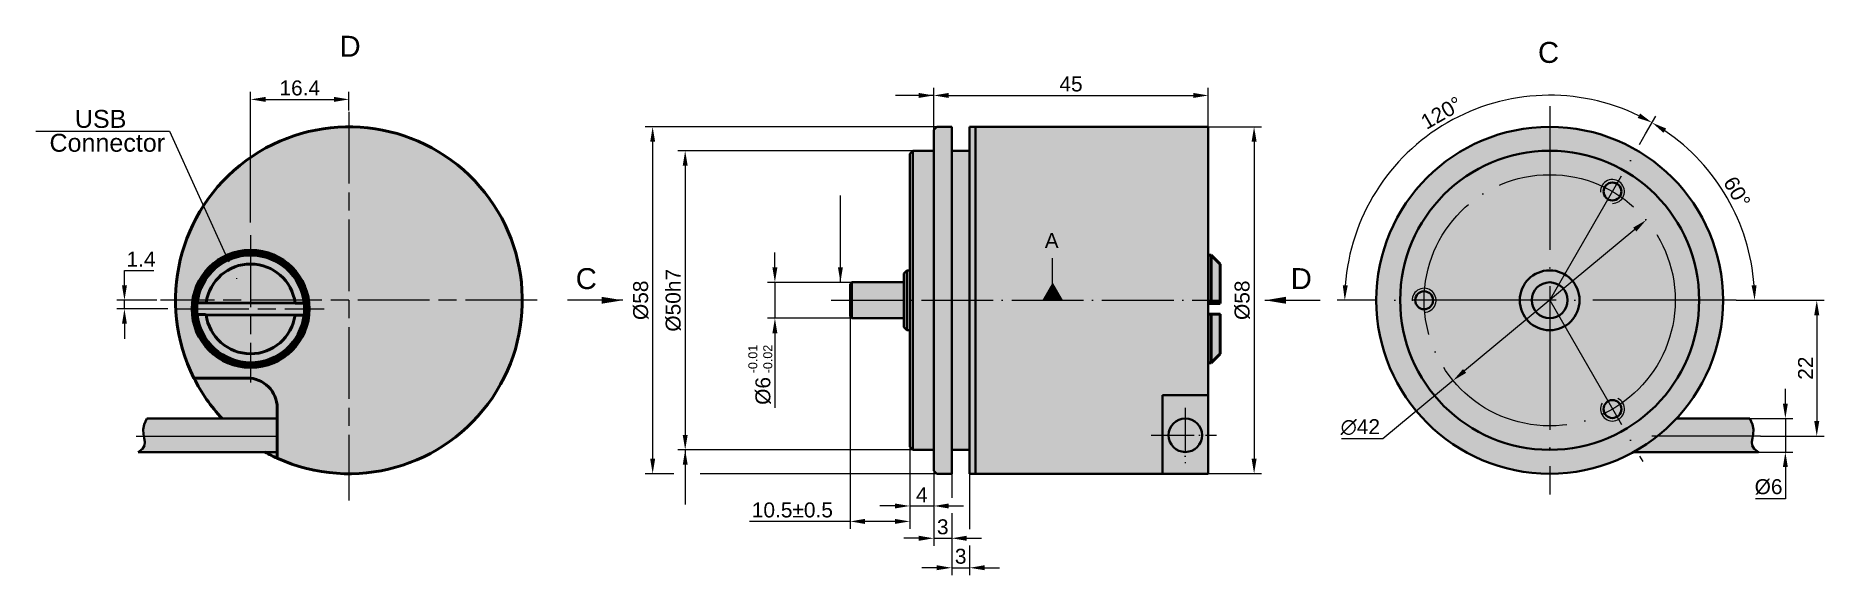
# Model space of a CAD drawing. Header units: millimetres. Extents: x -106 to 193, y 406 to 496.
import ezdxf

# ---------------------------------------------------------------- set-up
doc = ezdxf.new("R2010")
doc.units = ezdxf.units.MM
doc.linetypes.add('ACAD_ISO04W100', pattern=[30, 24, -3, 0, -3])
doc.linetypes.add('CHAIN', pattern=[0.7087, 0.4724, -0.0591, 0.1181, -0.0591])
for name, color, linetype, lineweight in [('asys', 7, 'ACAD_ISO04W100', 20), ('Center Mark (ISO)', 7, 'Continuous', 25), ('konturas', 7, 'Continuous', 40), ('matmenys', 7, 'Continuous', 20), ('pl. linija', 7, 'Continuous', 25), ('Symbol (ISO)', 7, 'Continuous', 25), ('Visible (ISO)', 7, 'Continuous', 50)]:
    doc.layers.add(name, color=color, linetype=linetype, lineweight=lineweight)
doc.styles.get("Standard").update_dxf_attribs({"font": 'arial.ttf', "height": 2.5})
doc.styles.add('style1', font='ARIALUNI.TTF', dxfattribs={"height": 3})
doc.dimstyles.new('ISO-25', dxfattribs={"dimtxt": 3.5, "dimasz": 4, "dimexe": 1.25, "dimexo": 0, "dimtad": 1, "dimlfac": 0.25, "dimdsep": 46, "dimtxsty": 'Standard', "dimcen": 2.5, "dimadec": 0, "dimazin": 0, "dimtfac": 1, "dimtmove": 0, "dimatfit": 2, "dimfxl": 1.25, "dimarcsym": 0})

# ---------------------------------------------------------------- blocks, each defined once
blk = doc.blocks.new('*D4')
at = {"layer": 'Defpoints', "color": 0, "transparency": 16777216}
for p in [(90.21, 486.18), (44.29, 480.43), (90.21, 480.43)]:
    blk.add_point(p, dxfattribs=at)
at = {"layer": 'matmenys', "color": 0, "lineweight": -2, "transparency": 16777216}
for p, q in [((44.29, 480.43), (44.29, 487.43)), ((46.79, 486.18), (87.71, 486.18)), ((90.21, 480.43), (90.21, 487.43))]:
    blk.add_line(p, q, dxfattribs=at)
at = {"layer": 'matmenys', "color": 0, "transparency": 16777216}
for points in [[(46.79, 486.6), (46.79, 485.76), (44.29, 486.18)], [(87.71, 486.6), (87.71, 485.76), (90.21, 486.18)]]:
    blk.add_solid(points, dxfattribs=at)
at = {"layer": 'matmenys', "color": 0, "transparency": 16777216, "insert": (67.25, 488.08), "char_height": 2.5, "attachment_point": 5}
blk.add_mtext('45', dxfattribs=at)
blk = doc.blocks.new('*D5')
at = {"layer": 'Defpoints', "color": 0, "transparency": 16777216}
for p in [(90.21, 480.93), (90.21, 422.95), (97.87, 422.95)]:
    blk.add_point(p, dxfattribs=at)
at = {"layer": 'matmenys', "color": 0, "lineweight": -2, "transparency": 16777216}
for p, q in [((90.21, 480.93), (99.12, 480.93)), ((97.87, 478.43), (97.87, 425.45)), ((90.21, 422.95), (99.12, 422.95))]:
    blk.add_line(p, q, dxfattribs=at)
at = {"layer": 'matmenys', "color": 0, "transparency": 16777216}
for points in [[(97.45, 478.43), (98.29, 478.43), (97.87, 480.93)], [(97.45, 425.45), (98.29, 425.45), (97.87, 422.95)]]:
    blk.add_solid(points, dxfattribs=at)
at = {"layer": 'matmenys', "color": 0, "transparency": 16777216, "insert": (95.9, 451.94), "char_height": 2.5, "attachment_point": 5, "rotation": 90}
blk.add_mtext('%%C58', dxfattribs=at)
blk = doc.blocks.new('*D6')
at = {"layer": 'Defpoints', "color": 0, "transparency": 16777216}
for p in [(180.8, 432.15), (186.73, 432.15), (182.21, 426.55)]:
    blk.add_point(p, dxfattribs=at)
at = {"layer": 'matmenys', "color": 0, "lineweight": -2, "transparency": 16777216}
for p, q in [((186.73, 434.65), (186.73, 437.15)), ((180.8, 432.15), (187.98, 432.15)), ((186.73, 432.15), (186.73, 426.55)), ((182.21, 426.55), (187.98, 426.55)), ((186.73, 424.05), (186.73, 418.75)), ((186.73, 418.75), (181.74, 418.75))]:
    blk.add_line(p, q, dxfattribs=at)
at = {"layer": 'matmenys', "color": 0, "transparency": 16777216}
for points in [[(186.31, 434.65), (187.14, 434.65), (186.73, 432.15)], [(186.31, 424.05), (187.14, 424.05), (186.73, 426.55)]]:
    blk.add_solid(points, dxfattribs=at)
at = {"layer": 'matmenys', "color": 0, "transparency": 16777216, "insert": (183.92, 420.72), "char_height": 2.5, "attachment_point": 5}
blk.add_mtext('%%C6', dxfattribs=at)
blk = doc.blocks.new('*D10')
at = {"layer": 'Defpoints', "color": 0, "transparency": 16777216}
for p in [(30.59, 454.93), (17.72, 448.93), (30.59, 448.93)]:
    blk.add_point(p, dxfattribs=at)
at = {"layer": 'matmenys', "color": 0, "lineweight": -2, "transparency": 16777216}
for p, q in [((17.72, 457.43), (17.72, 459.93)), ((30.59, 454.93), (16.47, 454.93)), ((17.72, 454.93), (17.72, 448.93)), ((30.59, 448.93), (16.47, 448.93)), ((17.72, 446.43), (17.72, 433.97))]:
    blk.add_line(p, q, dxfattribs=at)
at = {"layer": 'matmenys', "color": 0, "transparency": 16777216}
for points in [[(17.3, 457.43), (18.13, 457.43), (17.72, 454.93)], [(17.3, 446.43), (18.13, 446.43), (17.72, 448.93)]]:
    blk.add_solid(points, dxfattribs=at)
at = {"layer": 'matmenys', "color": 0, "transparency": 16777216, "insert": (15.75, 436.78), "char_height": 2.5, "attachment_point": 5, "rotation": 90}
blk.add_mtext('%%C6', dxfattribs=at)
blk = doc.blocks.new('*D11')
at = {"layer": 'Defpoints', "color": 0, "transparency": 16777216}
for p in [(40.79, 476.93), (2.71, 426.93), (40.79, 426.93)]:
    blk.add_point(p, dxfattribs=at)
at = {"layer": 'matmenys', "color": 0, "lineweight": -2, "transparency": 16777216}
for p, q in [((40.79, 476.93), (1.46, 476.93)), ((2.71, 474.43), (2.71, 429.43)), ((40.79, 426.93), (1.46, 426.93))]:
    blk.add_line(p, q, dxfattribs=at)
at = {"layer": 'matmenys', "color": 0, "transparency": 16777216}
for points in [[(2.3, 474.43), (3.13, 474.43), (2.71, 476.93)], [(2.3, 429.43), (3.13, 429.43), (2.71, 426.93)]]:
    blk.add_solid(points, dxfattribs=at)
at = {"layer": 'matmenys', "color": 0, "transparency": 16777216, "insert": (0.74, 451.93), "char_height": 2.5, "attachment_point": 5, "rotation": 90}
blk.add_mtext('%%C50h7', dxfattribs=at)
blk = doc.blocks.new('*D7')
at = {"layer": 'Defpoints', "color": 0, "transparency": 16777216}
for p in [(4.3, 480.93), (-2.73, 422.93), (0.8, 422.93)]:
    blk.add_point(p, dxfattribs=at)
at = {"layer": 'matmenys', "color": 0, "lineweight": -2, "transparency": 16777216}
for p, q in [((4.3, 480.93), (-3.98, 480.93)), ((-2.73, 478.43), (-2.73, 425.43)), ((0.8, 422.93), (-3.98, 422.93))]:
    blk.add_line(p, q, dxfattribs=at)
at = {"layer": 'matmenys', "color": 0, "transparency": 16777216}
for points in [[(-3.14, 478.43), (-2.31, 478.43), (-2.73, 480.93)], [(-3.14, 425.43), (-2.31, 425.43), (-2.73, 422.93)]]:
    blk.add_solid(points, dxfattribs=at)
at = {"layer": 'matmenys', "color": 0, "transparency": 16777216, "insert": (-4.7, 451.93), "char_height": 2.5, "attachment_point": 5, "rotation": 90}
blk.add_mtext('%%C58', dxfattribs=at)
blk = doc.blocks.new('*D12')
at = {"layer": 'Defpoints', "color": 0, "transparency": 16777216}
for p in [(30.29, 449.23), (40.29, 427.43), (40.29, 414.96)]:
    blk.add_point(p, dxfattribs=at)
at = {"layer": 'matmenys', "color": 0, "lineweight": -2, "transparency": 16777216}
for p, q in [((30.29, 449.23), (30.29, 413.71)), ((40.29, 427.43), (40.29, 413.71)), ((30.29, 414.96), (13.49, 414.96)), ((37.79, 414.96), (32.79, 414.96))]:
    blk.add_line(p, q, dxfattribs=at)
at = {"layer": 'matmenys', "color": 0, "transparency": 16777216}
for points in [[(32.79, 415.38), (32.79, 414.54), (30.29, 414.96)], [(37.79, 415.38), (37.79, 414.54), (40.29, 414.96)]]:
    blk.add_solid(points, dxfattribs=at)
at = {"layer": 'matmenys', "color": 0, "transparency": 16777216, "insert": (20.64, 416.86), "char_height": 2.5, "attachment_point": 5}
blk.add_mtext('10.5%%P0.5', dxfattribs=at)
blk = doc.blocks.new('*D13')
at = {"layer": 'Defpoints', "color": 0, "transparency": 16777216}
for p in [(40.29, 427.43), (44.29, 426.93), (44.29, 417.54)]:
    blk.add_point(p, dxfattribs=at)
at = {"layer": 'matmenys', "color": 0, "lineweight": -2, "transparency": 16777216}
for p, q in [((40.29, 427.43), (40.29, 416.29)), ((44.29, 426.93), (44.29, 416.29)), ((37.79, 417.54), (35.29, 417.54)), ((40.29, 417.54), (44.29, 417.54)), ((46.79, 417.54), (49.29, 417.54))]:
    blk.add_line(p, q, dxfattribs=at)
at = {"layer": 'matmenys', "color": 0, "transparency": 16777216}
for points in [[(37.79, 417.96), (37.79, 417.13), (40.29, 417.54)], [(46.79, 417.96), (46.79, 417.13), (44.29, 417.54)]]:
    blk.add_solid(points, dxfattribs=at)
at = {"layer": 'matmenys', "color": 0, "transparency": 16777216, "insert": (42.29, 419.42), "char_height": 2.5, "attachment_point": 5}
blk.add_mtext('4', dxfattribs=at)
blk = doc.blocks.new('*D8')
at = {"layer": 'Defpoints', "color": 0, "transparency": 16777216}
for p in [(44.29, 423.99), (47.29, 416.32), (47.29, 412.14)]:
    blk.add_point(p, dxfattribs=at)
at = {"layer": 'matmenys', "color": 0, "lineweight": -2, "transparency": 16777216}
for p, q in [((44.29, 423.99), (44.29, 410.89)), ((47.29, 416.32), (47.29, 410.89)), ((41.79, 412.14), (39.29, 412.14)), ((44.29, 412.14), (47.29, 412.14)), ((49.79, 412.14), (52.29, 412.14))]:
    blk.add_line(p, q, dxfattribs=at)
at = {"layer": 'matmenys', "color": 0, "transparency": 16777216}
for points in [[(41.79, 412.56), (41.79, 411.72), (44.29, 412.14)], [(49.79, 412.56), (49.79, 411.72), (47.29, 412.14)]]:
    blk.add_solid(points, dxfattribs=at)
at = {"layer": 'matmenys', "color": 0, "transparency": 16777216, "insert": (45.79, 414.04), "char_height": 2.5, "attachment_point": 5}
blk.add_mtext('3', dxfattribs=at)
blk = doc.blocks.new('*D9')
at = {"layer": 'Defpoints', "color": 0, "transparency": 16777216}
for p in [(47.29, 416.32), (50.29, 410.95), (50.29, 407.21)]:
    blk.add_point(p, dxfattribs=at)
at = {"layer": 'matmenys', "color": 0, "lineweight": -2, "transparency": 16777216}
for p, q in [((47.29, 416.32), (47.29, 405.96)), ((50.29, 410.95), (50.29, 405.96)), ((44.79, 407.21), (42.29, 407.21)), ((47.29, 407.21), (50.29, 407.21)), ((52.79, 407.21), (55.29, 407.21))]:
    blk.add_line(p, q, dxfattribs=at)
at = {"layer": 'matmenys', "color": 0, "transparency": 16777216}
for points in [[(44.79, 407.63), (44.79, 406.8), (47.29, 407.21)], [(52.79, 407.63), (52.79, 406.8), (50.29, 407.21)]]:
    blk.add_solid(points, dxfattribs=at)
at = {"layer": 'matmenys', "color": 0, "transparency": 16777216, "insert": (48.79, 409.12), "char_height": 2.5, "attachment_point": 5}
blk.add_mtext('3', dxfattribs=at)
blk = doc.blocks.new('*D14')
at = {"layer": 'Defpoints', "color": 0, "transparency": 16777216}
for p in [(178.51, 451.93), (182.59, 429.23), (191.98, 429.23)]:
    blk.add_point(p, dxfattribs=at)
at = {"layer": 'matmenys', "color": 0, "lineweight": -2, "transparency": 16777216}
for p, q in [((178.51, 451.93), (193.23, 451.93)), ((191.98, 449.43), (191.98, 431.73)), ((182.59, 429.23), (193.23, 429.23))]:
    blk.add_line(p, q, dxfattribs=at)
at = {"layer": 'matmenys', "color": 0, "transparency": 16777216}
for points in [[(191.56, 449.43), (192.4, 449.43), (191.98, 451.93)], [(191.56, 431.73), (192.4, 431.73), (191.98, 429.23)]]:
    blk.add_solid(points, dxfattribs=at)
at = {"layer": 'matmenys', "color": 0, "transparency": 16777216, "insert": (190.1, 440.58), "char_height": 2.5, "attachment_point": 5, "rotation": 90}
blk.add_mtext('22', dxfattribs=at)
blk = doc.blocks.new('*D15')
at = {"layer": 'Defpoints', "color": 0, "transparency": 16777216}
for p in [(163.36, 479.74), (179.52, 463.66), (114.99, 451.93), (147.31, 451.93), (178.51, 451.93)]:
    blk.add_point(p, dxfattribs=at)
at = {"layer": 'matmenys', "color": 0, "lineweight": -2, "transparency": 16777216}
for p, q in [((163.36, 479.74), (165.07, 482.7)), ((178.51, 451.93), (182.84, 451.93))]:
    blk.add_line(p, q, dxfattribs=at)
blk.add_arc((147.31, 451.93), 34.28, 4.1795, 55.8205, dxfattribs=at)
at = {"layer": 'matmenys', "color": 0, "transparency": 16777216}
for points in [[(166.34, 479.94), (166.79, 480.65), (164.45, 481.62)], [(181.91, 454.45), (181.08, 454.42), (181.59, 451.93)]]:
    blk.add_solid(points, dxfattribs=at)
at = {"layer": 'matmenys', "color": 0, "transparency": 16777216, "insert": (178.64, 470.02), "char_height": 2.5, "attachment_point": 5, "rotation": 300}
blk.add_mtext('60°', dxfattribs=at)
blk = doc.blocks.new('*D16')
at = {"layer": 'Defpoints', "color": 0, "transparency": 16777216}
for p in [(141.35, 485.69), (163.36, 479.74), (114.99, 451.93), (147.31, 451.93), (178.51, 451.93)]:
    blk.add_point(p, dxfattribs=at)
at = {"layer": 'matmenys', "color": 0, "lineweight": -2, "transparency": 16777216}
for p, q in [((163.36, 479.74), (165.07, 482.7)), ((114.99, 451.93), (111.78, 451.93))]:
    blk.add_line(p, q, dxfattribs=at)
blk.add_arc((147.31, 451.93), 34.28, 64.1795, 175.8205, dxfattribs=at)
at = {"layer": 'matmenys', "color": 0, "transparency": 16777216}
for points in [[(162.43, 483.16), (162.04, 482.42), (164.45, 481.62)], [(113.54, 454.42), (112.7, 454.45), (113.03, 451.93)]]:
    blk.add_solid(points, dxfattribs=at)
at = {"layer": 'matmenys', "color": 0, "transparency": 16777216, "insert": (129.22, 483.27), "char_height": 2.5, "attachment_point": 5, "rotation": 30}
blk.add_mtext('120°', dxfattribs=at)
blk = doc.blocks.new('*D17')
at = {"layer": 'Defpoints', "color": 0, "transparency": 16777216}
for p in [(163.46, 465.35), (131.15, 438.51)]:
    blk.add_point(p, dxfattribs=at)
at = {"layer": 'matmenys', "color": 0, "lineweight": -2, "transparency": 16777216}
for p, q in [((161.54, 463.76), (133.08, 440.11)), ((131.15, 438.51), (119.41, 428.75)), ((119.41, 428.75), (112.51, 428.75))]:
    blk.add_line(p, q, dxfattribs=at)
at = {"layer": 'matmenys', "color": 0, "transparency": 16777216}
for points in [[(161.27, 464.08), (161.8, 463.43), (163.46, 465.35)], [(132.81, 440.43), (133.34, 439.79), (131.15, 438.51)]]:
    blk.add_solid(points, dxfattribs=at)
at = {"layer": 'matmenys', "color": 0, "transparency": 16777216, "insert": (115.64, 430.72), "char_height": 2.5, "attachment_point": 5}
blk.add_mtext('∅42', dxfattribs=at)
blk = doc.blocks.new('*D69')
at = {"layer": 'Defpoints', "color": 0, "transparency": 16777216}
for p in [(-91.08, 451.93), (-85.67, 451.93), (-83.84, 450.5)]:
    blk.add_point(p, dxfattribs=at)
at = {"layer": 'matmenys', "color": 0, "lineweight": -2, "transparency": 16777216}
for p, q in [((-91.08, 454.43), (-91.08, 456.93)), ((-91.08, 456.93), (-86.15, 456.93)), ((-85.67, 451.93), (-92.33, 451.93)), ((-91.08, 450.5), (-91.08, 451.93)), ((-83.84, 450.5), (-92.33, 450.5)), ((-91.08, 448), (-91.08, 445.5))]:
    blk.add_line(p, q, dxfattribs=at)
at = {"layer": 'matmenys', "color": 0, "transparency": 16777216}
for points in [[(-91.49, 454.43), (-90.66, 454.43), (-91.08, 451.93)], [(-91.49, 448), (-90.66, 448), (-91.08, 450.5)]]:
    blk.add_solid(points, dxfattribs=at)
at = {"layer": 'matmenys', "color": 0, "transparency": 16777216, "insert": (-88.3, 458.81), "char_height": 2.5, "attachment_point": 5}
blk.add_mtext('1.4', dxfattribs=at)
blk = doc.blocks.new('*D70')
at = {"layer": 'Defpoints', "color": 0, "transparency": 16777216}
for p in [(-53.53, 485.52), (-53.53, 483.65), (-69.97, 464.96)]:
    blk.add_point(p, dxfattribs=at)
at = {"layer": 'matmenys', "color": 0, "lineweight": -2, "transparency": 16777216}
for p, q in [((-69.97, 464.96), (-69.97, 486.77)), ((-67.47, 485.52), (-56.03, 485.52)), ((-53.53, 483.65), (-53.53, 486.77))]:
    blk.add_line(p, q, dxfattribs=at)
at = {"layer": 'matmenys', "color": 0, "transparency": 16777216}
for points in [[(-67.47, 485.94), (-67.47, 485.1), (-69.97, 485.52)], [(-56.03, 485.94), (-56.03, 485.1), (-53.53, 485.52)]]:
    blk.add_solid(points, dxfattribs=at)
at = {"layer": 'matmenys', "color": 0, "transparency": 16777216, "insert": (-61.75, 487.42), "char_height": 2.5, "attachment_point": 5}
blk.add_mtext('16.4', dxfattribs=at)

msp = doc.modelspace()

# ---------------------------------------------------------------- hatches: boundary and pattern name
at = {"layer": 'matmenys', "true_color": 0xd9dada}
h = msp.add_hatch(color=254, dxfattribs=at)
h.dxf.hatch_style = 1
edge = h.paths.add_edge_path()
edge.add_arc((-53.532, 451.933), 29, 0, 360)
at = {"layer": 'matmenys', "true_color": 0xebecec}
h = msp.add_hatch(color=7, dxfattribs=at)
h.dxf.hatch_style = 1
h.paths.add_polyline_path([(44.29, 476.933), (40.79, 476.933), (40.79, 451.933), (44.29, 451.933)])
h.paths.add_polyline_path([(44.29, 451.933), (40.79, 451.933), (40.79, 426.933), (44.29, 426.933)])
h.paths.add_polyline_path([(47.29, 451.933), (44.29, 451.933), (44.29, 426.933), (44.29, 423.433), (44.79, 422.933), (47.29, 422.933), (47.29, 426.933)])
h.paths.add_polyline_path([(47.29, 480.933), (44.79, 480.933), (44.29, 480.433), (44.29, 451.933), (47.29, 451.933)])
h.paths.add_polyline_path([(50.29, 476.933), (47.29, 476.933), (47.29, 451.933), (50.29, 451.933)])
h.paths.add_polyline_path([(50.29, 451.933), (47.29, 451.933), (47.29, 426.933), (50.29, 426.933)])
h.paths.add_polyline_path([(51.29, 451.933), (50.29, 451.933), (50.29, 426.933), (50.29, 422.933), (51.29, 422.933)])
h.paths.add_polyline_path([(51.29, 480.933), (50.29, 480.933), (50.29, 451.933), (51.29, 451.933)])
at = {"layer": 'matmenys', "true_color": 0xd9dada}
h = msp.add_hatch(color=254, dxfattribs=at)
h.dxf.hatch_style = 1
h.paths.add_polyline_path([(90.211, 422.943), (90.211, 451.933), (51.29, 451.933), (51.29, 422.933)])
h.paths.add_polyline_path([(90.211, 451.933), (90.211, 480.933), (51.29, 480.933), (51.29, 451.933)])
h = msp.add_hatch(color=254, dxfattribs=at)
h.dxf.hatch_style = 1
h.paths.add_polyline_path([(90.211, 480.774), (87.827, 476.889, -0.2608049), (89.162, 474.503), (90.211, 474.503)])
at = {"layer": 'matmenys', "true_color": 0xebecec}
h = msp.add_hatch(color=7, dxfattribs=at)
h.dxf.hatch_style = 1
edge = h.paths.add_edge_path()
edge.add_arc((147.308, 451.933), 29, 0, 360)
h = msp.add_hatch(color=7, dxfattribs=at)
h.dxf.hatch_style = 1
h.paths.add_polyline_path([(30.59, 451.933), (30.29, 451.933), (30.29, 449.233), (30.59, 448.933)])
h.paths.add_polyline_path([(30.59, 454.933), (30.29, 454.633), (30.29, 451.933), (30.59, 451.933)])
h.paths.add_polyline_path([(39.29, 454.933), (30.59, 454.933), (30.59, 451.933), (39.29, 451.933)])
h.paths.add_polyline_path([(39.29, 451.933), (30.59, 451.933), (30.59, 448.933), (39.29, 448.933)])
h.paths.add_polyline_path([(39.79, 456.933), (39.29, 456.433), (39.29, 451.933), (39.79, 451.933)])
h.paths.add_polyline_path([(39.79, 451.933), (39.29, 451.933), (39.29, 448.933), (39.29, 447.433), (39.79, 446.933)])
h.paths.add_polyline_path([(40.29, 456.933), (39.79, 456.933), (39.79, 451.933), (40.29, 451.933)])
h.paths.add_polyline_path([(40.29, 451.933), (39.79, 451.933), (39.79, 446.933), (40.29, 446.933)])
h.paths.add_polyline_path([(40.79, 476.933), (40.29, 476.433), (40.29, 451.933), (40.79, 451.933)])
h.paths.add_polyline_path([(40.79, 451.933), (40.29, 451.933), (40.29, 427.433), (40.79, 426.933)])
at = {"layer": 'matmenys', "true_color": 0xd9dada}
h = msp.add_hatch(color=254, dxfattribs=at)
h.dxf.hatch_style = 1
edge = h.paths.add_edge_path()
edge.add_arc((-69.969, 450.495), 9.8, 30.76659, 390.76659)
h = msp.add_hatch(color=254, dxfattribs=at)
h.dxf.hatch_style = 1
edge = h.paths.add_edge_path()
edge.add_line((92.211, 457.995), (90.711, 459.495))
edge.add_line((90.711, 459.495), (90.711, 451.617))
edge.add_spline(control_points=[(90.711, 451.617), (91.53, 451.605), (92.211, 451.596)], knot_values=[0.0647769, 0.0647769, 0.0647769, 0.2838477, 0.2838477, 0.2838477], weights=[1.0024988, 1.0054749, 1], degree=2, periodic=0)
edge.add_line((92.211, 451.596), (92.211, 457.995))
h.paths.add_polyline_path([(90.711, 459.495), (90.211, 459.495), (90.211, 451.617), (90.711, 451.617)])
h = msp.add_hatch(color=254, dxfattribs=at)
h.dxf.hatch_style = 1
edge = h.paths.add_edge_path()
edge.add_spline(control_points=[(92.211, 449.596), (91.53, 449.606), (90.711, 449.617)], knot_values=[0, 0, 0, 0.2190708, 0.2190708, 0.2190708], weights=[1, 1.0054749, 1.0024988], degree=2, periodic=0)
edge.add_line((90.711, 449.617), (90.711, 445.496))
edge.add_line((90.711, 445.496), (92.211, 445.496))
edge.add_line((92.211, 445.496), (92.211, 449.596))
h.paths.add_polyline_path([(92.211, 445.496), (90.711, 445.496), (90.711, 441.495), (92.211, 442.995)])
h.paths.add_polyline_path([(90.711, 449.617), (90.211, 449.617), (90.211, 445.496), (90.711, 445.496)])
h.paths.add_polyline_path([(90.711, 445.496), (90.211, 445.496), (90.211, 441.495), (90.711, 441.495)])
edge = h.paths.add_edge_path()
edge.add_spline(control_points=[(92.211, 451.596), (91.53, 451.605), (90.711, 451.617)], knot_values=[0.0647769, 0.0647769, 0.0647769, 0.2838477, 0.2838477, 0.2838477], weights=[1, 1.0054749, 1.0024988], degree=2, periodic=0)
edge.add_line((90.711, 451.617), (90.211, 451.617))
edge.add_line((90.211, 451.617), (90.211, 451.374))
edge.add_line((90.211, 451.374), (90.711, 451.374))
edge.add_spline(control_points=[(90.711, 451.374), (91.53, 451.385), (92.211, 451.394)], knot_values=[0, 0, 0, 0.2190708, 0.2190708, 0.2190708], weights=[1.0024988, 1.0054749, 1], degree=2, periodic=0)
edge.add_line((92.211, 451.394), (92.211, 451.596))
h = msp.add_hatch(color=254, dxfattribs=at)
h.dxf.hatch_style = 1
edge = h.paths.add_edge_path()
edge.add_line((-65.532, 429.225), (-87.846, 429.225))
edge.add_line((-87.846, 429.225), (-87.783, 428.884))
edge.add_line((-87.783, 428.884), (-87.693, 428.26))
edge.add_line((-87.693, 428.26), (-87.749, 427.675))
edge.add_line((-87.749, 427.675), (-88.066, 427.111))
edge.add_line((-88.066, 427.111), (-88.758, 426.55))
edge.add_line((-88.758, 426.55), (-65.532, 426.55))
edge.add_spline(control_points=[(-65.532, 426.55), (-65.532, 426.579), (-65.532, 426.608), (-65.532, 426.635)], knot_values=[0.4686344, 0.4686344, 0.4686344, 0.4686344, 0.4769093, 0.4769093, 0.4769093, 0.4769093], degree=3, periodic=0)
edge.add_line((-65.532, 426.635), (-65.532, 429.225))
h.paths.add_polyline_path([(-65.532, 432.146), (-87.353, 432.146), (-87.806, 431.179), (-87.953, 430.325), (-87.908, 429.566), (-87.846, 429.225), (-65.532, 429.225)])
h = msp.add_hatch(color=254, dxfattribs=at)
h.dxf.hatch_style = 1
h.paths.add_polyline_path([(180.803, 432.146), (181.257, 431.179), (181.404, 430.325), (181.358, 429.566), (181.234, 428.884), (181.143, 428.26), (181.2, 427.675), (181.517, 427.111), (182.208, 426.55), (161.375, 426.55, 0.0788504), (168.538, 432.146)])
h = msp.add_hatch(color=254, dxfattribs=at)
h.dxf.hatch_style = 1
h.paths.add_polyline_path([(90.211, 423.093), (87.827, 426.978, 0.2608049), (89.162, 429.363), (90.211, 429.363)])

# ---------------------------------------------------------------- linework, layer by layer
msp.add_line((-105.909, 480.205), (-83.519, 480.205))
at = {"layer": 'asys'}
for p, q in [((147.308, 484.38), (147.308, 419.457)), ((-83.519, 480.205), (-71.777, 454.333)), ((147.308, 451.933), (163.361, 479.738)), ((178.512, 451.933), (114.987, 451.933)), ((147.308, 451.933), (162.885, 424.953)), ((-89.14, 429.225), (-65.532, 429.225)), ((182.59, 429.225), (164.413, 429.225))]:
    msp.add_line(p, q, dxfattribs=at)
at = {"layer": 'asys', "ltscale": 0.5}
msp.add_line((27.124, 451.933), (91.895, 451.933), dxfattribs=at)
at = {"layer": 'asys', "ltscale": 0.3}
for p, q in [((86.364, 433.958), (86.364, 424.686)), ((80.661, 429.363), (91.581, 429.363))]:
    msp.add_line(p, q, dxfattribs=at)
at = {"layer": 'asys'}
msp.add_circle((147.308, 451.933), 21, dxfattribs=at)
at = {"layer": 'Center Mark (ISO)', "linetype": 'CHAIN', "ltscale": 25.402201}
for p, q in [((-53.532, 483.433), (-53.532, 418.482)), ((-69.969, 462.795), (-69.969, 438.195)), ((-22.032, 451.933), (-85.032, 451.933)), ((-82.269, 450.495), (-57.669, 450.495))]:
    msp.add_line(p, q, dxfattribs=at)
at = {"layer": 'konturas'}
for p, q in [((44.29, 480.433), (44.79, 480.933)), ((44.29, 426.933), (44.29, 480.433)), ((44.79, 480.933), (47.29, 480.933)), ((47.29, 480.933), (47.29, 426.933)), ((50.29, 426.933), (50.29, 480.933)), ((50.29, 480.933), (51.29, 480.933)), ((90.211, 480.933), (51.29, 480.933)), ((51.29, 480.933), (51.29, 451.933)), ((51.29, 480.933), (51.29, 451.933)), ((51.29, 480.933), (51.29, 451.933)), ((51.29, 480.933), (51.29, 451.933)), ((51.29, 422.933), (51.29, 480.933)), ((90.211, 422.948), (90.211, 480.933)), ((40.29, 476.433), (40.79, 476.933)), ((40.29, 451.933), (40.29, 476.433)), ((40.79, 476.933), (44.29, 476.933)), ((40.79, 476.933), (40.79, 426.933)), ((47.29, 476.933), (50.29, 476.933)), ((30.59, 454.933), (30.29, 454.633)), ((30.59, 454.933), (39.29, 454.933)), ((30.59, 451.933), (30.59, 454.933)), ((39.29, 456.433), (39.79, 456.933)), ((39.29, 456.433), (39.29, 451.933)), ((40.29, 456.933), (39.79, 456.933)), ((39.79, 456.933), (39.79, 446.933)), ((30.29, 451.933), (30.29, 454.633)), ((30.29, 451.933), (30.29, 449.233)), ((30.59, 451.933), (30.59, 448.933)), ((39.29, 451.933), (39.29, 447.433)), ((40.29, 451.933), (40.29, 427.433)), ((51.29, 422.933), (51.29, 451.933)), ((51.29, 422.933), (51.29, 451.933)), ((51.29, 422.933), (51.29, 451.933)), ((51.29, 422.933), (51.29, 451.933)), ((30.59, 448.933), (30.29, 449.233)), ((30.59, 448.933), (39.29, 448.933)), ((39.79, 446.933), (39.29, 447.433)), ((40.29, 446.933), (39.79, 446.933)), ((82.548, 422.933), (82.548, 436.048)), ((82.548, 436.048), (90.211, 436.048)), ((-65.532, 432.146), (-87.353, 432.146)), ((168.538, 432.146), (180.803, 432.146)), ((-65.532, 426.55), (-88.758, 426.55)), ((40.29, 427.433), (40.79, 426.933)), ((40.79, 426.933), (44.29, 426.933)), ((44.29, 426.933), (44.29, 423.433)), ((47.29, 422.933), (47.29, 426.933)), ((47.29, 426.933), (50.29, 426.933)), ((50.29, 426.933), (50.29, 422.933)), ((161.375, 426.55), (182.208, 426.55)), ((44.29, 423.433), (44.79, 422.933)), ((44.79, 422.933), (47.29, 422.933)), ((50.29, 422.933), (51.29, 422.933)), ((90.211, 422.941), (51.29, 422.933))]:
    msp.add_line(p, q, dxfattribs=at)
for points in [[(-88.758, 426.55), (-88.066, 427.111), (-87.749, 427.675), (-87.693, 428.26), (-87.783, 428.884), (-87.908, 429.566), (-87.953, 430.325), (-87.806, 431.179), (-87.353, 432.146)], [(182.208, 426.55), (181.517, 427.111), (181.2, 427.675), (181.143, 428.26), (181.234, 428.884), (181.358, 429.566), (181.404, 430.325), (181.257, 431.179), (180.803, 432.146)]]:
    msp.add_lwpolyline(points, dxfattribs=at)
for centre, radius in [((147.308, 451.933), 29), ((147.308, 451.933), 25), ((157.808, 470.12), 1.5), ((147.308, 451.933), 5), ((147.308, 451.933), 3), ((126.308, 451.933), 1.5), ((157.808, 433.747), 1.5), ((86.364, 429.363), 2.798)]:
    msp.add_circle(centre, radius, dxfattribs=at)
at = {"layer": 'matmenys'}
for p, q in [((44.79, 480.933), (4.301, 480.933)), ((44.79, 422.933), (5.22, 422.933)), ((47.29, 422.933), (47.29, 418.897)), ((50.29, 422.933), (50.29, 413.637))]:
    msp.add_line(p, q, dxfattribs=at)
at = {"layer": 'pl. linija'}
for centre, start, end in [((157.808, 470.12), 270, 182.7294), ((126.308, 451.933), 270, 182.7294), ((157.808, 433.747), 150, 62.7294)]:
    msp.add_arc(centre, 2, start, end, dxfattribs=at)
at = {"layer": 'Visible (ISO)'}
for p, q in [((90.211, 459.495), (90.711, 459.495)), ((90.711, 451.617), (90.711, 459.495)), ((92.211, 457.995), (90.711, 459.495)), ((92.211, 457.995), (92.211, 451.596)), ((90.211, 451.617), (90.711, 451.617)), ((90.711, 451.374), (90.211, 451.374)), ((90.711, 449.617), (90.211, 449.617)), ((90.711, 441.495), (90.711, 449.617)), ((92.211, 451.596), (92.211, 451.394)), ((92.211, 449.596), (92.211, 442.995)), ((92.211, 442.995), (90.711, 441.495)), ((90.211, 441.495), (90.711, 441.495))]:
    msp.add_line(p, q, dxfattribs=at)
at = {"layer": 'Visible (ISO)', "color": 208, "true_color": 0x400040}
for p, q in [((-62.54, 449.465), (-77.406, 449.526)), ((-77.398, 451.526), (-62.532, 451.465)), ((-78.331, 438.933), (-70.532, 438.933)), ((-65.532, 433.933), (-65.532, 426.635))]:
    msp.add_line(p, q, dxfattribs=at)
for radius in [9.8, 9.5]:
    msp.add_circle((-69.969, 450.495), radius, dxfattribs=at)
at = {"layer": 'Visible (ISO)'}
msp.add_circle((-69.969, 450.495), 9.25, dxfattribs=at)
at = {"layer": 'Visible (ISO)', "color": 208, "true_color": 0x400040}
for centre, radius, start, end in [((-53.532, 451.933), 29, 245.55666, 206.63312), ((-69.969, 450.495), 9, 6.14322, 173.38448), ((-69.969, 450.495), 7.5, 7.42611, 172.10159), ((-69.969, 450.495), 9, 173.38448, 186.14322), ((-69.969, 450.495), 9, 186.14322, 353.38448), ((-69.969, 450.495), 7.5, 187.42611, 352.10159), ((-69.969, 450.495), 9, 353.38448, 6.14322), ((-53.532, 451.933), 29, 206.63312, 223.02457), ((-70.532, 433.933), 5, 0, 90), ((-53.532, 451.933), 29, 241.07943, 245.55666)]:
    msp.add_arc(centre, radius, start, end, dxfattribs=at)
for points, weights in [([(-77.406, 449.526), (-78.093, 449.529), (-78.918, 449.532)], [1, 1.00547486232, 1.0024988365]), ([(-78.909, 451.532), (-78.085, 451.529), (-77.398, 451.526)], [1.0024988365, 1.00547486232, 1]), ([(-61.029, 449.459), (-61.854, 449.462), (-62.54, 449.465)], [1.0024988365, 1.00547486232, 1]), ([(-62.532, 451.465), (-61.845, 451.462), (-61.021, 451.459)], [1, 1.00547486232, 1.0024988365])]:
    msp.add_rational_spline(points, weights, degree=2, dxfattribs=at)
at = {"layer": 'Visible (ISO)'}
for points, weights in [([(90.711, 451.617), (91.53, 451.605), (92.211, 451.596)], [1.0024988365, 1.00547486232, 1]), ([(92.211, 451.394), (91.53, 451.385), (90.711, 451.374)], [1, 1.00547486232, 1.0024988365]), ([(92.211, 449.596), (91.53, 449.606), (90.711, 449.617)], [1, 1.00547486232, 1.0024988365])]:
    msp.add_rational_spline(points, weights, degree=2, dxfattribs=at)
at = {"layer": 'Visible (ISO)', "color": 208, "true_color": 0x400040}
for points, knots in [([(-79.455, 438.933), (-79.455, 438.933), (-79.425, 438.933), (-79.326, 438.933), (-79.237, 438.933), (-79.046, 438.933), (-78.907, 438.933), (-78.646, 438.933), (-78.476, 438.933), (-78.331, 438.933)], [0.63124431, 0.63124431, 0.63124431, 0.63124431, 0.66691565, 0.66691565, 0.70472415, 0.70472415, 0.74536307, 0.74536307, 0.78868994, 0.78868994, 0.78868994, 0.78868994]), ([(-65.532, 426.635), (-65.532, 426.494), (-65.532, 426.328), (-65.532, 426.073), (-65.532, 425.937), (-65.532, 425.749), (-65.532, 425.661), (-65.532, 425.563), (-65.532, 425.533), (-65.532, 425.533)], [0.46863438, 0.46863438, 0.46863438, 0.46863438, 0.51086324, 0.51086324, 0.55088812, 0.55088812, 0.58856654, 0.58856654, 0.62445766, 0.62445766, 0.62445766, 0.62445766])]:
    msp.add_open_spline(points, degree=3, knots=knots, dxfattribs=at)

# ---------------------------------------------------------------- texts
at = {"layer": 'matmenys', "char_height": 3.5}
for s, insert, attachment_point in [('D', (-51.565, 496.154), 3), ('C', (145.351, 495.122), 1), ('C', (-15.593, 457.304), 1), ('D', (107.528, 457.304), 3)]:
    msp.add_mtext_dynamic_manual_height_columns(s, width=4.83995, gutter_width=12.5, heights=[0], dxfattribs=dict(at, insert=insert, attachment_point=attachment_point))
at = {"layer": 'matmenys', "insert": (62.853, 463.153), "char_height": 2.5, "attachment_point": 1}
msp.add_mtext('A', dxfattribs=at)
at = {"layer": 'matmenys', "insert": (13.273, 439.724), "char_height": 1.5, "attachment_point": 1, "rotation": 90}
msp.add_mtext_dynamic_manual_height_columns('-0.01\\P-0.02', width=5.54766, gutter_width=12.5, heights=[0], dxfattribs=at)
at = {"layer": 'Symbol (ISO)', "style": 'style1'}
for s, p in [('USB', (-99.368, 480.761)), ('Connector', (-103.614, 476.768))]:
    msp.add_text(s, height=3, dxfattribs=at).set_placement(p)

# ---------------------------------------------------------------- dimensions: what is measured, and where the dimension line sits
at = {"layer": 'matmenys'}
for base, p1, p2, override, picture, middle in [((-53.532, 485.519), (-69.969, 464.963), (-53.532, 483.653), {"dimtxt": 2.5, "dimasz": 2.5, "dimtoh": 1, "dimdec": 1, "dimlfac": 1, "dimfxl": 0.18}, '*D70', (-61.751, 485.519)), ((44.29, 417.544), (40.29, 427.433), (44.29, 426.933), {"dimtxt": 2.5, "dimasz": 2.5, "dimlfac": 1, "dimfxl": 0.18}, '*D13', (42.29, 417.544)), ((47.29, 412.139), (44.29, 423.986), (47.29, 416.321), {"dimtxt": 2.5, "dimasz": 2.5, "dimlfac": 1, "dimfxl": 0.18}, '*D8', (45.79, 412.139)), ((50.29, 407.215), (47.29, 416.321), (50.29, 410.952), {"dimtxt": 2.5, "dimasz": 2.5, "dimlfac": 1, "dimfxl": 0.18}, '*D9', (48.79, 407.215))]:
    dim = msp.add_linear_dim(base=base, p1=p1, p2=p2, dimstyle='ISO-25', override=override, dxfattribs=at)
    dim.commit()
    dim.dimension.update_dxf_attribs({"geometry": picture, "text_midpoint": middle, "dimtype": 160})
dim = msp.add_linear_dim(base=(90.211, 486.179), p1=(44.29, 480.433), p2=(90.211, 480.433), text='45', dimstyle='ISO-25', override={"dimtxt": 2.5, "dimasz": 2.5, "dimtoh": 1, "dimlfac": 1, "dimfxl": 0.18}, dxfattribs=at)
dim.commit()
dim.dimension.update_dxf_attribs({"geometry": '*D4', "text_midpoint": (67.25, 488.076)})
for base, picture, middle in [((141.355, 485.692), '*D16', (129.217, 483.267)), ((179.52, 463.658), '*D15', (178.641, 470.024))]:
    dim = msp.add_angular_dim_2l(base=base, line1=((178.512, 451.933), (114.987, 451.933)), line2=((147.308, 451.933), (163.361, 479.738)), dimstyle='ISO-25', override={"dimtxt": 2.5, "dimasz": 2.5, "dimtoh": 1, "dimlfac": 1, "dimfxl": 0.18}, dxfattribs=at)
    dim.commit()
    dim.dimension.update_dxf_attribs({"geometry": picture, "text_midpoint": middle})
for base, p1, p2, text, override, picture, middle in [((-2.726, 422.933), (4.301, 480.933), (0.796, 422.933), '%%C<>', {"dimtxt": 2.5, "dimasz": 2.5, "dimlfac": 1, "dimfxl": 0.18}, '*D7', (-4.697, 451.933)), ((97.868, 422.948), (90.211, 480.933), (90.211, 422.948), '%%C58', {"dimtxt": 2.5, "dimasz": 2.5, "dimtoh": 1, "dimlfac": 1, "dimfxl": 0.18}, '*D5', (95.897, 451.941)), ((2.715, 426.933), (40.79, 476.933), (40.79, 426.933), '%%C<>h7', {"dimtxt": 2.5, "dimasz": 2.5, "dimlfac": 1, "dimfxl": 0.18}, '*D11', (0.744, 451.933))]:
    dim = msp.add_linear_dim(base=base, p1=p1, p2=p2, angle=90, text=text, dimstyle='ISO-25', override=override, dxfattribs=at)
    dim.commit()
    dim.dimension.update_dxf_attribs({"geometry": picture, "text_midpoint": middle})
dim = msp.add_diameter_dim_2p(p1=(163.461, 465.353), p2=(131.155, 438.514), dimstyle='ISO-25', override={"dimtxt": 2.5, "dimasz": 2.5, "dimtoh": 1, "dimlfac": 1, "dimfxl": 0.18}, dxfattribs=at)
dim.commit()
dim.dimension.update_dxf_attribs({"geometry": '*D17', "text_midpoint": (115.643, 428.754), "dimtype": 163})
dim = msp.add_linear_dim(base=(-91.077, 451.933), p1=(-83.845, 450.495), p2=(-85.668, 451.933), angle=90, dimstyle='ISO-25', override={"dimtxt": 2.5, "dimasz": 2.5, "dimtoh": 1, "dimdec": 1, "dimlfac": 1, "dimfxl": 0.18}, dxfattribs=at)
dim.commit()
dim.dimension.update_dxf_attribs({"geometry": '*D69', "text_midpoint": (-88.299, 458.814)})
for base, p1, p2, angle, text, override, picture, middle in [((17.718, 448.933), (30.59, 454.933), (30.59, 448.933), 90, '%%C<>', {"dimtxt": 2.5, "dimasz": 2.5, "dimlfac": 1, "dimfxl": 0.18}, '*D10', (17.718, 436.775)), ((191.979, 429.225), (178.512, 451.933), (182.59, 429.225), 90, '22', {"dimtxt": 2.5, "dimasz": 2.5, "dimtoh": 1, "dimlfac": 1, "dimfxl": 0.18}, '*D14', (191.979, 440.579)), ((186.726, 432.146), (182.208, 426.55), (180.803, 432.146), 270, '%%C6', {"dimtxt": 2.5, "dimasz": 2.5, "dimtoh": 1, "dimlfac": 1, "dimfxl": 0.18}, '*D6', (183.923, 418.746))]:
    dim = msp.add_linear_dim(base=base, p1=p1, p2=p2, angle=angle, text=text, dimstyle='ISO-25', override=override, dxfattribs=at)
    dim.commit()
    dim.dimension.update_dxf_attribs({"geometry": picture, "text_midpoint": middle, "dimtype": 160})
dim = msp.add_linear_dim(base=(40.29, 414.96), p1=(30.29, 449.233), p2=(40.29, 427.433), text='10.5%%P0.5', dimstyle='ISO-25', override={"dimtxt": 2.5, "dimasz": 2.5, "dimlfac": 1, "dimfxl": 0.18}, dxfattribs=at)
dim.commit()
dim.dimension.update_dxf_attribs({"geometry": '*D12', "text_midpoint": (20.64, 414.96), "dimtype": 160})

# ---------------------------------------------------------------- leaders
for points, override in [([(44.29, 486.179), (37.899, 486.179)], {"dimtxt": 2.5, "dimasz": 2.5, "dimlfac": 1, "dimfxl": 0.18}), ([(28.679, 454.933), (28.679, 469.449)], {"dimtxt": 2.5, "dimasz": 2.5, "dimlfac": 1, "dimfxl": 0.18}), ([(64.177, 451.933), (64.177, 458.974)], {"dimtxt": 3, "dimasz": 3, "dimlfac": 1, "dimldrblk": 'DatumFilled', "dimfxl": 0.18}), ([(-7.741, 451.933), (-16.996, 451.933)], {"dimtxt": 2.5, "dimasz": 3.5, "dimlfac": 1, "dimfxl": 0.18}), ([(99.677, 451.933), (108.931, 451.933)], {"dimtxt": 2.5, "dimasz": 3.5, "dimlfac": 1, "dimfxl": 0.18}), ([(2.715, 426.933), (2.715, 417.764)], {"dimtxt": 2.5, "dimasz": 2.5, "dimlfac": 1, "dimfxl": 0.18})]:
    msp.add_leader(points, dimstyle='ISO-25', override=override, dxfattribs=at)

doc.saveas('drawing.dxf')
